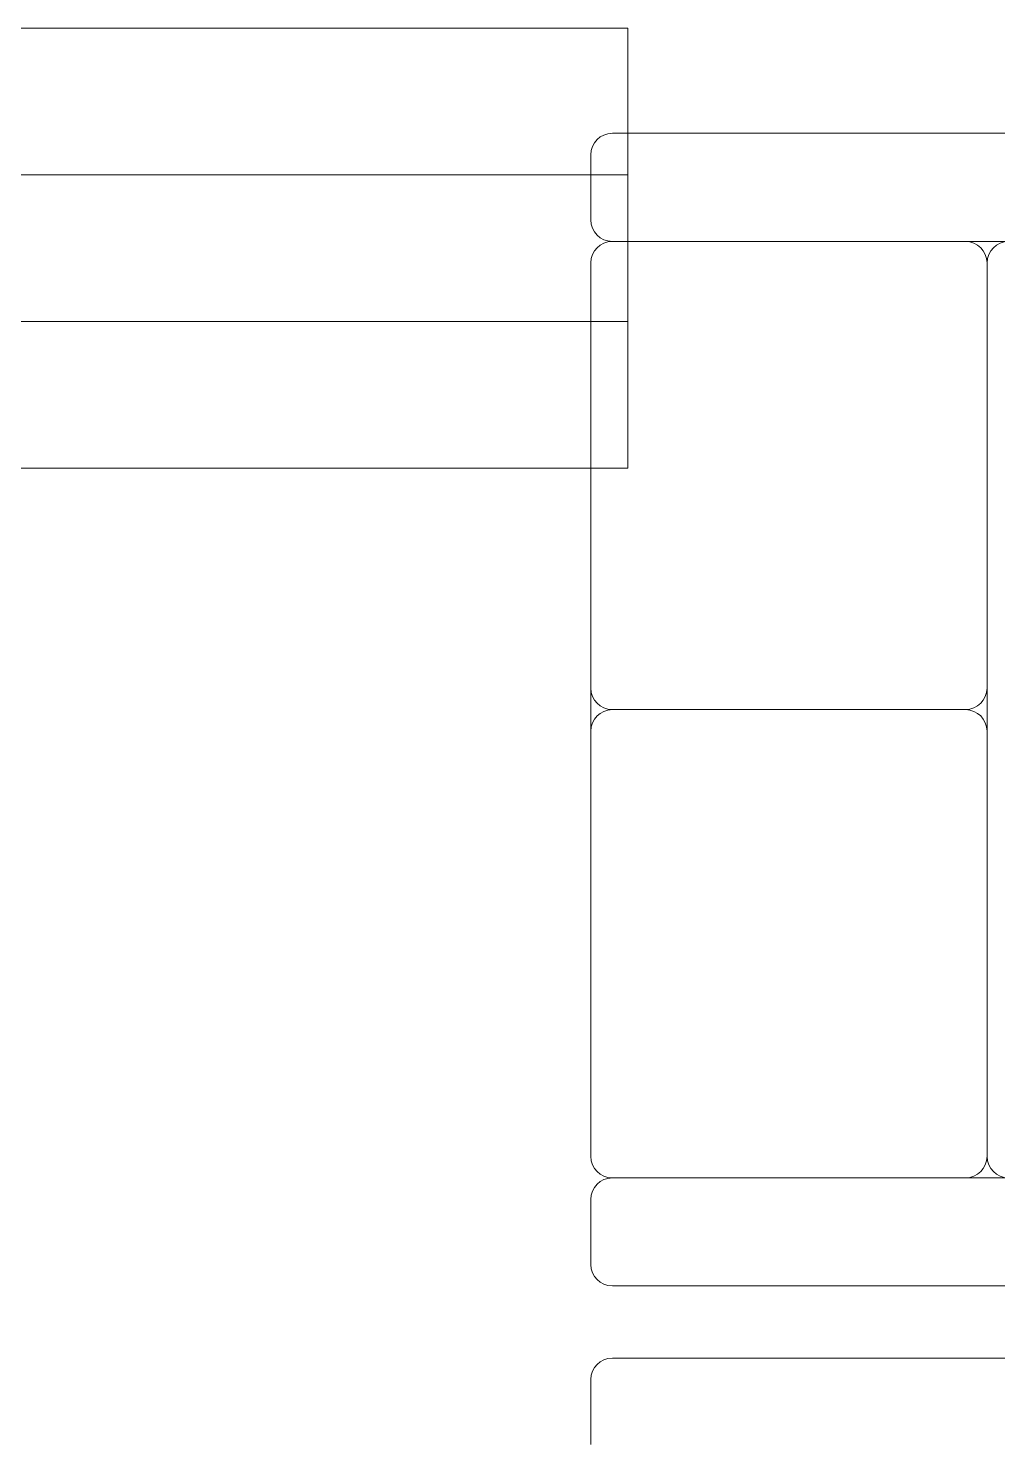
# Model space of a CAD drawing. Header units: inches. Extents: x -19 to 5698, y -728 to 92.
# Drawn here: x 103.216 to 104.562, y 12.123 to 14.08 of the extents above; entities that cross this region are included whole.
import ezdxf

# ---------------------------------------------------------------- set-up
doc = ezdxf.new("R2010")
doc.units = ezdxf.units.IN
doc.header["$MEASUREMENT"] = 0
doc.layers.add('02 _ ARQ _ ALB _ Mobiliario', color=7, linetype='Continuous')
doc.layers.add('02 _ ARQ _ ZON _ Espacio.3D', color=7, linetype='Continuous')

msp = doc.modelspace()

# ---------------------------------------------------------------- linework, layer by layer
at = {"layer": '02 _ ARQ _ ALB _ Mobiliario', "color": 175, "linetype": 'Continuous', "lineweight": 13}
for p, q in [((104.6668, 13.9339), (104.0268, 13.9339)), ((103.9968, 13.9039), (103.9968, 13.8139)), ((104.5168, 13.7839), (104.0268, 13.7839)), ((104.5168, 13.7839), (104.0268, 13.7839)), ((104.0268, 13.7839), (104.6668, 13.7839)), ((103.9968, 13.7539), (103.9968, 13.1639)), ((103.9968, 13.7539), (103.9968, 12.5139)), ((104.5468, 13.1639), (104.5468, 13.7539)), ((104.5468, 12.5139), (104.5468, 13.7539)), ((104.5468, 13.7539), (104.5468, 12.5139)), ((104.0268, 13.1339), (104.5168, 13.1339)), ((104.5168, 13.1339), (104.0268, 13.1339)), ((103.9968, 13.1039), (103.9968, 12.5139)), ((104.5468, 12.5139), (104.5468, 13.1039)), ((104.0268, 12.4839), (104.5168, 12.4839)), ((104.0268, 12.4839), (104.5168, 12.4839)), ((104.6668, 12.4839), (104.0268, 12.4839)), ((103.9968, 12.4539), (103.9968, 12.3639)), ((104.0268, 12.3339), (104.6668, 12.3339)), ((104.6668, 12.2339), (104.0268, 12.2339)), ((103.9968, 12.2039), (103.9968, 12.1139))]:
    msp.add_line(p, q, dxfattribs=at)
for centre, start, end in [((104.0268, 13.9039), 90, 180), ((104.0268, 13.8139), 180, 270), ((104.0268, 13.7539), 90, 180), ((104.0268, 13.7539), 90, 180), ((104.5168, 13.7539), 0, 90), ((104.5168, 13.7539), 0, 90), ((104.5768, 13.7539), 90, 180), ((104.0268, 13.1639), 180, 270), ((104.5168, 13.1639), 270, 0), ((104.0268, 13.1039), 90, 180), ((104.5168, 13.1039), 0, 90), ((104.0268, 12.5139), 180, 270), ((104.0268, 12.5139), 180, 270), ((104.5168, 12.5139), 270, 0), ((104.5168, 12.5139), 270, 0), ((104.5768, 12.5139), 180, 270), ((104.0268, 12.4539), 90, 180), ((104.0268, 12.3639), 180, 270), ((104.0268, 12.2039), 90, 180)]:
    msp.add_arc(centre, 0.03, start, end, dxfattribs=at)
at = {"layer": '02 _ ARQ _ ZON _ Espacio.3D', "color": 251, "linetype": 'Continuous', "lineweight": 13}
for p, q in [((104.0484, 14.0798), (101.1807, 14.0798)), ((101.1807, 14.0798), (104.0484, 14.0798)), ((104.0484, 13.4691), (104.0484, 14.0798)), ((104.0484, 14.0798), (104.0484, 13.8762)), ((104.0484, 13.8762), (101.1807, 13.8762)), ((101.1807, 13.8762), (104.0484, 13.8762)), ((104.0484, 13.8762), (104.0484, 13.6727)), ((104.0484, 13.6727), (101.1807, 13.6727)), ((101.1807, 13.6727), (104.0484, 13.6727)), ((104.0484, 13.6727), (104.0484, 13.4691)), ((101.1807, 13.4691), (104.0484, 13.4691)), ((104.0484, 13.4691), (101.1807, 13.4691))]:
    msp.add_line(p, q, dxfattribs=at)

doc.saveas('drawing.dxf')
